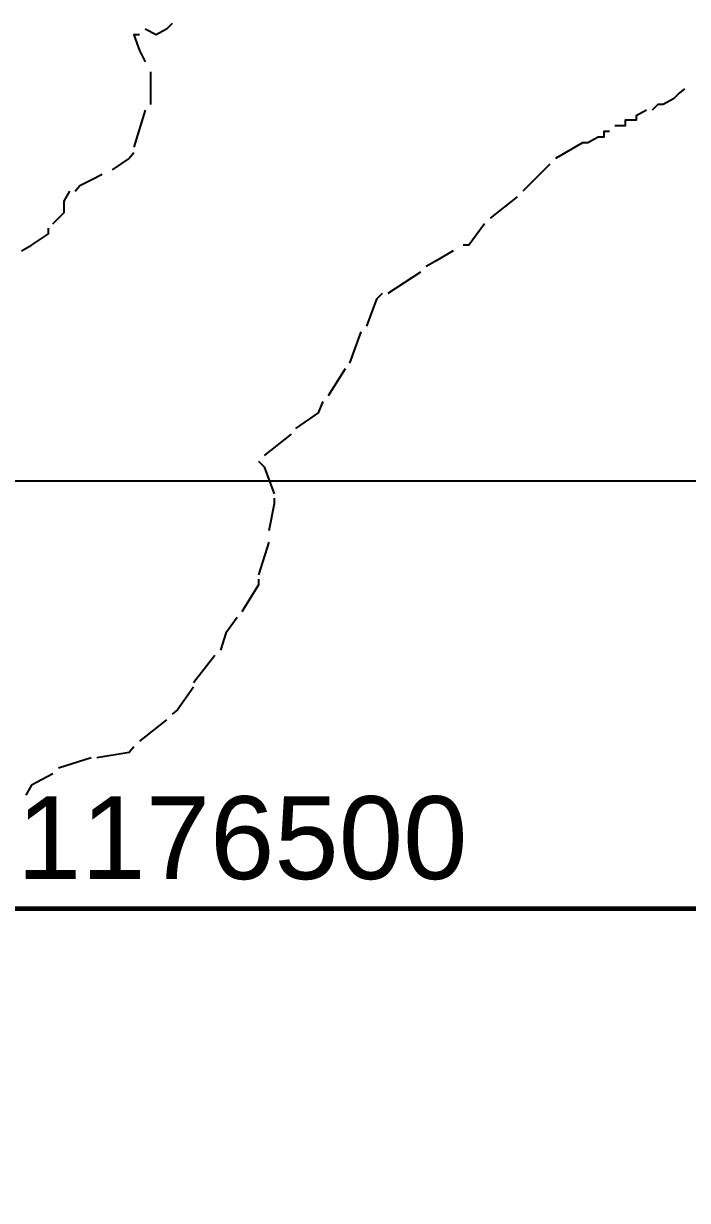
# Model space of a CAD drawing. Header units: millimetres. Extents: x -3588 to 75209, y -3737 to 38254.
# Drawn here: x 19139 to 19305.7, y 33674.4 to 33969.7 of the extents above; entities that cross this region are included whole.
import ezdxf

# ---------------------------------------------------------------- set-up
doc = ezdxf.new("R2010")
doc.units = ezdxf.units.MM
doc.layers.add('P', color=253, linetype='Continuous')
doc.layers.add('T', color=7, linetype='Continuous')

msp = doc.modelspace()

# ---------------------------------------------------------------- linework, layer by layer
msp.add_lwpolyline([(18769.536, 33854.934), (20358.747, 33854.934), (20358.747, 33039.938), (18769.536, 33039.938)], close=True)
at = {"layer": 'P'}
for points in [[(19176.317, 33969.732), (19174.908, 33968.324), (19172.364, 33966.9), (19169.547, 33968.324)], [(19168.139, 33966.9), (19166.714, 33966.9), (19168.139, 33962.963), (19169.547, 33960.13)], [(19170.955, 33957.586), (19170.955, 33949.408)], [(19302.218, 33950.816), (19299.673, 33949.408), (19298.265, 33949.408), (19296.857, 33947.999)], [(19305.035, 33953.361), (19303.626, 33952.224), (19302.218, 33950.816)], [(19169.547, 33947.999), (19166.714, 33938.685)], [(19295.448, 33947.999), (19292.904, 33946.575), (19292.904, 33945.455), (19291.495, 33945.455), (19290.087, 33945.455), (19290.087, 33944.046), (19288.663, 33944.046), (19287.542, 33944.046)], [(19286.134, 33942.638), (19284.71, 33942.638), (19284.71, 33941.214), (19283.302, 33941.214), (19280.757, 33939.805), (19279.349, 33939.805)], [(19279.349, 33939.805), (19272.579, 33935.853)], [(19161.353, 33933.036), (19165.594, 33935.853)], [(19166.714, 33937.261), (19165.594, 33935.853)], [(19271.171, 33934.444), (19264.385, 33927.675)], [(19152.039, 33927.675), (19153.175, 33929.083), (19155.992, 33930.491), (19158.809, 33931.9)], [(19146.39, 33919.481), (19147.814, 33920.889), (19149.222, 33922.313), (19149.222, 33923.722), (19149.222, 33925.13), (19150.631, 33927.675)], [(19262.977, 33926.25), (19256.207, 33920.889)], [(19138.484, 33912.711), (19141.028, 33914.119), (19145.269, 33916.936), (19145.269, 33918.36)], [(19254.799, 33919.481), (19250.846, 33914.119), (19249.438, 33914.119)], [(19246.893, 33912.711), (19242.652, 33910.167), (19240.107, 33908.758)], [(19238.699, 33907.35), (19230.521, 33901.989)], [(19229.113, 33901.989), (19227.689, 33900.564), (19225.16, 33893.795)], [(19223.736, 33892.386), (19220.919, 33884.481)], [(19219.783, 33883.072), (19215.558, 33876.287)], [(19214.149, 33874.878), (19213.013, 33872.062), (19207.364, 33868.109)], [(19206.244, 33866.7), (19199.458, 33861.339)], [(19198.05, 33859.915), (19199.458, 33858.507), (19202.003, 33851.737)], [(19202.003, 33850.601), (19202.003, 33849.192), (19200.594, 33842.423)], [(19200.594, 33839.59), (19198.05, 33831.412)]]:
    msp.add_lwpolyline(points, dxfattribs=at)
at = {"layer": 'P', "color": 254}
for points in [[(19198.05, 33830.276), (19198.05, 33828.868), (19193.825, 33822.098)], [(19192.688, 33820.69), (19189.872, 33816.737), (19188.464, 33812.496)], [(19187.039, 33811.088), (19181.678, 33804.302)], [(19181.678, 33803.182), (19177.725, 33797.532), (19176.317, 33796.412)], [(19174.908, 33794.988), (19168.139, 33789.627)], [(19166.714, 33788.218), (19165.594, 33786.81), (19157.4, 33785.402)], [(19155.992, 33785.402), (19147.814, 33782.857)], [(19146.39, 33781.449), (19141.028, 33778.616), (19139.62, 33776.087)]]:
    msp.add_lwpolyline(points, dxfattribs=at)
at = {"layer": 'P', "color": 254, "const_width": 1.2}
msp.add_lwpolyline([(11399.857, 33747.569), (26600.487, 33747.569)], dxfattribs=at)

# ---------------------------------------------------------------- texts
at = {"layer": 'T', "insert": (19137.369, 33775.817), "char_height": 20.80483, "attachment_point": 1}
msp.add_mtext('{\\fArial|b0|i0|c0|p18;1176500}', dxfattribs=at)

doc.saveas('drawing.dxf')
